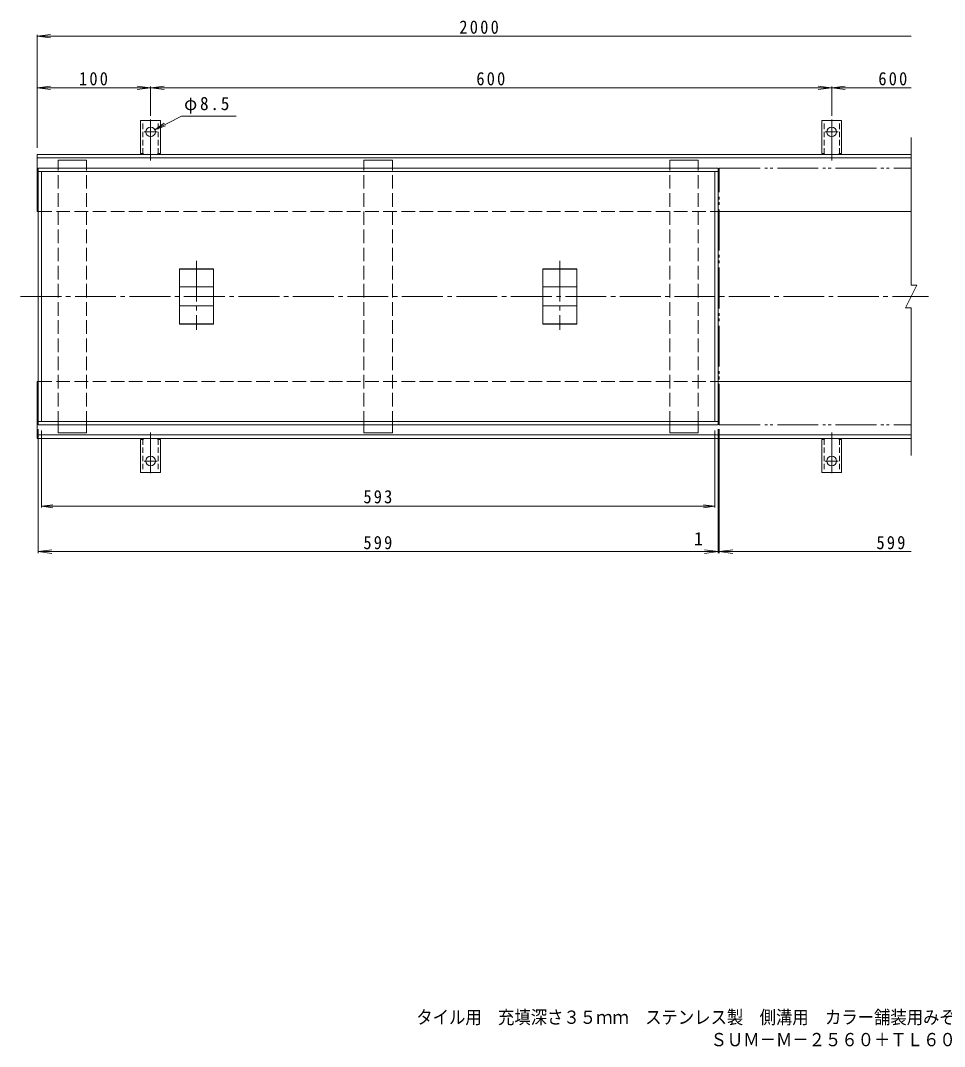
# Model space of a CAD drawing. Units: millimetres, scale not verified. Extents: x -686 to 715, y -547 to 367.
# Drawn here: x -686 to 127, y -547 to 357 of the extents above; entities that cross this region are included whole.
import ezdxf
from ezdxf.enums import TextEntityAlignment as Align

# ---------------------------------------------------------------- set-up
doc = ezdxf.new("R2010")
doc.units = ezdxf.units.MM
doc.header["$LTSCALE"] = 4
for name, pattern in [('CHAIN2', [12, 9, -1, 1, -1]), ('DASHED1', [1.8, 1.2, -0.6]), ('DASHED3', [4, 3, -1]), ('DOUBLE_CHAIN2', [12.8, 9, -1, 0.6, -0.6, 0.6, -1])]:
    doc.linetypes.add(name, pattern=pattern)
for name, color, linetype, lineweight in [('0-0_通り芯', 7, 'CHAIN2', 9), ('0-1_躯体', 2, 'Continuous', 9), ('0-2_仕上', 3, 'Continuous', 9), ('0-3_建具', 4, 'Continuous', 9), ('0-4_その他', 7, 'Continuous', 9), ('0-5_寸法', 7, 'Continuous', 9)]:
    doc.layers.add(name, color=color, linetype=linetype, lineweight=lineweight)
doc.layers.add('F-5_F-5ﾚｲﾔ', color=2, linetype='Continuous')
doc.styles.add('ＭＳ ゴシック', font='')
doc.styles.get('ＭＳ ゴシック').set_extended_font_data('MS Gothic')

msp = doc.modelspace()

# ---------------------------------------------------------------- linework, layer by layer
at = {"layer": '0-0_通り芯'}
for p, q in [((-531.416, 144.981), (-531.416, 83.952)), ((-211.416, 144.981), (-211.416, 83.952)), ((-686.445, 113.459), (113.455, 113.459))]:
    msp.add_line(p, q, dxfattribs=at)
at = {"layer": '0-1_躯体'}
for p, q in [((-571.887, 268.459), (-580.637, 268.459)), ((-580.637, 239.459), (-580.637, 268.459)), ((-571.887, 268.459), (-563.137, 268.459)), ((-563.137, 239.459), (-563.137, 268.459)), ((28.113, 268.459), (19.363, 268.459)), ((19.363, 239.459), (19.363, 268.459)), ((28.113, 268.459), (36.863, 268.459)), ((36.863, 239.459), (36.863, 268.459)), ((-580.637, 239.459), (-579.387, 239.459)), ((-563.137, 239.459), (-564.387, 239.459)), ((19.363, 239.459), (20.613, 239.459)), ((36.863, 239.459), (35.613, 239.459)), ((-580.637, -12.541), (-580.637, -41.541)), ((-580.637, -12.541), (-579.387, -12.541)), ((-563.137, -12.541), (-564.387, -12.541)), ((-563.137, -12.541), (-563.137, -41.541)), ((19.363, -12.541), (19.363, -41.541)), ((19.363, -12.541), (20.613, -12.541)), ((36.863, -12.541), (35.613, -12.541)), ((36.863, -12.541), (36.863, -41.541)), ((-571.887, -41.541), (-580.637, -41.541)), ((-571.887, -41.541), (-563.137, -41.541)), ((28.113, -41.541), (19.363, -41.541)), ((28.113, -41.541), (36.863, -41.541))]:
    msp.add_line(p, q, dxfattribs=at)
at = {"layer": '0-1_躯体', "linetype": 'DASHED1'}
for p, q in [((-578.637, 239.313), (-578.637, 268.459)), ((-565.137, 239.313), (-565.137, 268.459)), ((21.363, 239.313), (21.363, 268.459)), ((34.863, 239.313), (34.863, 268.459)), ((-578.637, -12.395), (-578.637, -41.541)), ((-565.137, -12.395), (-565.137, -41.541)), ((21.363, -12.395), (21.363, -41.541)), ((34.863, -12.395), (34.863, -41.541))]:
    msp.add_line(p, q, dxfattribs=at)
at = {"layer": '0-1_躯体', "linetype": 'CHAIN2'}
for p, q in [((-571.887, 269.24), (-571.887, 229.459)), ((28.113, 269.24), (28.113, 229.459)), ((-571.887, 258.459), (-577.663, 258.459)), ((-571.887, 258.459), (-566.111, 258.459)), ((28.113, 258.459), (22.337, 258.459)), ((28.113, 258.459), (33.889, 258.459)), ((-571.887, -42.321), (-571.887, -2.541)), ((28.113, -42.321), (28.113, -2.541)), ((-571.887, -31.541), (-577.663, -31.541)), ((-571.887, -31.541), (-566.111, -31.541)), ((28.113, -31.541), (22.337, -31.541)), ((28.113, -31.541), (33.889, -31.541))]:
    msp.add_line(p, q, dxfattribs=at)
at = {"layer": '0-1_躯体', "linetype": 'DASHED3'}
for p, q in [((-670.887, 188.459), (-71.887, 188.459)), ((-670.887, 38.459), (-71.887, 38.459))]:
    msp.add_line(p, q, dxfattribs=at)
at = {"layer": '0-1_躯体'}
for centre in [(-571.887, 258.459), (28.113, 258.459), (-571.887, -31.541), (28.113, -31.541)]:
    msp.add_circle(centre, 4.25, dxfattribs=at)
for centre, start, end in [((-579.387, 237.459), 30.00051, 90), ((-564.387, 237.459), 90, 149.99949), ((20.613, 237.459), 30.00051, 90), ((35.613, 237.459), 90, 149.99949), ((-579.387, -10.541), 270, 329.99949), ((-564.387, -10.541), 210.00051, 270), ((20.613, -10.541), 270, 329.99949), ((35.613, -10.541), 210.00051, 270)]:
    msp.add_arc(centre, 2, start, end, dxfattribs=at)
at = {"layer": '0-2_仕上'}
for p, q in [((-670.887, 226.459), (-71.887, 226.459)), ((-670.887, 226.459), (-670.887, 0.459)), ((-653.387, 233.459), (-628.387, 233.459)), ((-653.387, 226.459), (-653.387, 233.459)), ((-628.387, 226.459), (-628.387, 233.459)), ((-383.887, 233.459), (-358.887, 233.459)), ((-383.887, 226.459), (-383.887, 233.459)), ((-358.887, 226.459), (-358.887, 233.459)), ((-114.387, 226.459), (-114.387, 233.459)), ((-114.387, 233.459), (-89.387, 233.459)), ((-89.387, 226.459), (-89.387, 233.459)), ((-71.887, 0.459), (-71.887, 226.459)), ((-670.887, 223.459), (-71.887, 223.459)), ((-667.887, 3.459), (-667.887, 223.459)), ((-74.887, 3.459), (-74.887, 223.459)), ((-546.416, 137.914), (-546.416, 89.005)), ((-546.416, 137.914), (-516.416, 137.914)), ((-546.416, 137.414), (-516.416, 137.414)), ((-516.416, 89.005), (-516.416, 137.914)), ((-226.416, 137.914), (-226.416, 89.005)), ((-226.416, 137.914), (-196.416, 137.914)), ((-226.416, 137.414), (-196.416, 137.414)), ((-196.416, 89.005), (-196.416, 137.914)), ((-546.416, 121.825), (-516.416, 121.825)), ((-226.416, 121.825), (-196.416, 121.825)), ((-546.416, 105.093), (-516.416, 105.093)), ((-226.416, 105.093), (-196.416, 105.093)), ((-546.416, 89.505), (-516.416, 89.505)), ((-546.416, 89.005), (-516.416, 89.005)), ((-226.416, 89.505), (-196.416, 89.505)), ((-226.416, 89.005), (-196.416, 89.005)), ((-670.887, 3.459), (-71.887, 3.459)), ((-670.887, 0.459), (-71.887, 0.459)), ((-653.387, 0.459), (-653.387, -6.541)), ((-628.387, 0.459), (-628.387, -6.541)), ((-358.887, 0.459), (-358.887, -6.541)), ((-114.387, 0.459), (-114.387, -6.541)), ((-89.387, 0.459), (-89.387, -6.541)), ((-653.387, -6.541), (-628.387, -6.541)), ((-114.387, -6.541), (-89.387, -6.541))]:
    msp.add_line(p, q, dxfattribs=at)
at = {"layer": '0-2_仕上', "linetype": 'DASHED3'}
for p, q in [((-653.387, 0.459), (-653.387, 226.459)), ((-628.387, 0.459), (-628.387, 226.459)), ((-383.887, 0.459), (-383.887, 226.459)), ((-358.887, 0.459), (-358.887, 226.459)), ((-114.387, 0.459), (-114.387, 226.459)), ((-89.387, 0.459), (-89.387, 226.459))]:
    msp.add_line(p, q, dxfattribs=at)
at = {"layer": '0-2_仕上', "linetype": 'DOUBLE_CHAIN2'}
for p, q in [((-70.887, 0.459), (-70.887, 226.459)), ((-70.887, 226.459), (98.113, 226.459)), ((-70.887, 0.459), (98.113, 0.459))]:
    msp.add_line(p, q, dxfattribs=at)
at = {"layer": '0-2_仕上'}
msp.add_lwpolyline([(-383.887, 0.459), (-383.887, -6.541), (-358.887, -6.541)], dxfattribs=at)
at = {"layer": '0-3_建具'}
for p, q in [((98.113, 253.459), (98.113, 123.459)), ((-671.887, 188.459), (-671.887, 238.459)), ((-671.887, 238.459), (98.113, 238.459)), ((-671.887, 235.459), (98.113, 235.459)), ((-671.887, 188.459), (-670.887, 188.459)), ((-71.887, 188.459), (98.113, 188.459)), ((103.113, 123.459), (93.113, 103.459)), ((98.113, 123.459), (103.113, 123.459)), ((93.113, 103.459), (98.113, 103.459)), ((98.113, 103.459), (98.113, -26.541)), ((-671.887, 38.459), (-670.887, 38.459)), ((-671.887, 38.459), (-671.887, -11.541)), ((-71.887, 38.459), (98.113, 38.459)), ((-671.887, -8.541), (98.113, -8.541)), ((-671.887, -11.541), (98.113, -11.541))]:
    msp.add_line(p, q, dxfattribs=at)
at = {"layer": '0-4_その他'}
for p, q in [((-671.887, 342.769), (-659.989, 344.335)), ((-671.887, 244.352), (-671.887, 343.969)), ((-671.887, 342.769), (98.113, 342.769)), ((-671.887, 342.769), (-659.989, 341.203)), ((-671.887, 297.311), (-659.989, 298.877)), ((-559.989, 295.744), (-583.784, 298.877)), ((-559.989, 298.877), (-583.784, 295.744)), ((-571.887, 272.55), (-571.887, 298.511)), ((40.011, 295.744), (16.216, 298.877)), ((40.011, 298.877), (16.216, 295.744)), ((28.113, 272.55), (28.113, 298.511)), ((-671.887, 297.311), (98.113, 297.311)), ((-671.887, 297.311), (-659.989, 295.744)), ((-670.887, -3.408), (-670.887, -112.541)), ((-667.887, -72.541), (-667.887, -4.541)), ((-74.887, -72.541), (-74.887, -4.541)), ((-71.887, -3.408), (-71.887, -112.541)), ((-70.887, -3.408), (-70.887, -112.541)), ((-667.887, -71.341), (-657.972, -70.036)), ((-667.887, -71.341), (-74.887, -71.341)), ((-667.887, -71.341), (-657.972, -72.646)), ((-74.887, -71.341), (-84.801, -70.036)), ((-74.887, -71.341), (-84.801, -72.646)), ((-670.887, -111.341), (-658.989, -109.775)), ((-670.887, -111.341), (98.113, -111.341)), ((-670.887, -111.341), (-658.989, -112.907)), ((-71.887, -111.341), (-83.784, -109.775)), ((-71.887, -111.341), (-83.784, -112.907)), ((-70.887, -111.341), (-58.989, -109.775)), ((-70.887, -111.341), (-58.989, -112.907))]:
    msp.add_line(p, q, dxfattribs=at)
at = {"layer": '0-5_寸法'}
for p, q in [((-568.1, 260.39), (-544.499, 272.422)), ((-544.499, 272.422), (-496.429, 272.422)), ((-568.1, 260.39), (-559.86, 266.055)), ((-568.1, 260.39), (-558.675, 263.73))]:
    msp.add_line(p, q, dxfattribs=at)

# ---------------------------------------------------------------- texts
at = {"layer": '0-4_その他', "color": 2, "style": 'ＭＳ ゴシック'}
msp.add_text('1', height=11.73, dxfattribs=at).set_placement((-93.247, -109.341), align=Align.BOTTOM_LEFT)
at = {"layer": '0-4_その他', "color": 2, "char_height": 11.73, "attachment_point": 7, "style": 'ＭＳ ゴシック'}
for s, insert in [('\\T1.28;\\W0.9;2000', (-299.887, 344.769)), ('\\T1.27;\\W0.9;100', (-634.887, 299.311)), ('\\T1.27;\\W0.9;600', (-284.887, 299.311)), ('\\T1.27;\\W0.9;600', (69.233, 299.311)), ('\\T1.27;\\W0.9;593', (-384.387, -68.941)), ('\\T1.27;\\W0.9;599', (-384.387, -109.341)), ('\\T1.27;\\W0.9;599', (67.576, -109.341))]:
    msp.add_mtext(s, dxfattribs=dict(at, insert=insert))
at = {"layer": '0-5_寸法', "color": 2, "insert": (-542.32, 274.421), "char_height": 11.73, "attachment_point": 7, "style": 'ＭＳ ゴシック'}
msp.add_mtext('\\T1.21;\\W0.95;φ8.5', dxfattribs=at)
at = {"layer": 'F-5_F-5ﾚｲﾔ', "style": 'ＭＳ ゴシック', "width": 0.9}
for s, p in [('タイル用\u3000充填深さ３５ｍｍ\u3000ステンレス製\u3000側溝用\u3000カラー舗装用みぞ蓋', (-337.779, -530.846)), ('\u3000\u3000\u3000\u3000\u3000\u3000\u3000\u3000\u3000\u3000\u3000\u3000\u3000\u3000\u3000\u3000\u3000\u3000ＳＵＭ－Ｍ－２５６０＋ＴＬ６０Ｐ', (-337.779, -550.559))]:
    msp.add_text(s, height=11.73, dxfattribs=at).set_placement(p, align=Align.BOTTOM_LEFT)

doc.saveas('drawing.dxf')
